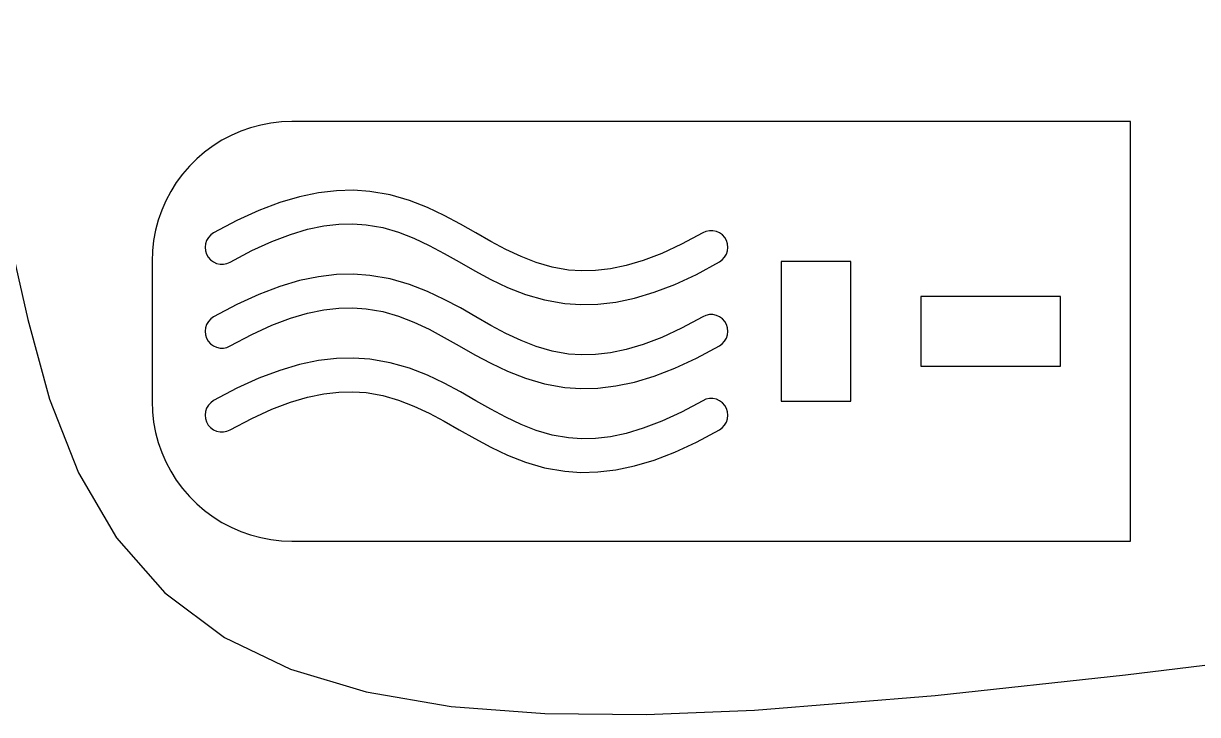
# Model space of a CAD drawing. Header units: millimetres. Extents: x -3928 to -434, y -548 to 1409.
# Drawn here: x -1440.3 to -1356.3, y 894.2 to 943.6 of the extents above; entities that cross this region are included whole.
import ezdxf

# ---------------------------------------------------------------- set-up
doc = ezdxf.new("R2010")
doc.units = ezdxf.units.MM
doc.header["$MEASUREMENT"] = 0
doc.layers.add('layer 1', color=7, linetype='Continuous')

msp = doc.modelspace()

# ---------------------------------------------------------------- linework, layer by layer
at = {"layer": 'layer 1', "color": 1, "lineweight": 25}
for points, knots in [([(-1451.4706, 943.5706), (-1451.4706, 943.5706), (-1449.4238, 943.3156), (-1449.4238, 943.3156), (-1449.4238, 943.3156), (-1449.4238, 943.3156), (-1447.7284, 942.5984), (-1447.7284, 942.5984), (-1447.7284, 942.5984), (-1447.7284, 942.5984), (-1446.329, 941.4861), (-1446.329, 941.4861), (-1446.329, 941.4861), (-1446.329, 941.4861), (-1444.6752, 939.2121), (-1444.6752, 939.2121), (-1444.6752, 939.2121), (-1444.6752, 939.2121), (-1443.4197, 936.3765), (-1443.4197, 936.3765), (-1443.4197, 936.3765), (-1443.4197, 936.3765), (-1442.1366, 932.0038), (-1442.1366, 932.0038), (-1442.1366, 932.0038), (-1442.1366, 932.0038), (-1441.0571, 927.254), (-1441.0571, 927.254), (-1441.0571, 927.254), (-1441.0571, 927.254), (-1439.9645, 922.3948), (-1439.9645, 922.3948), (-1439.9645, 922.3948), (-1439.9645, 922.3948), (-1438.3947, 916.7144), (-1438.3947, 916.7144), (-1438.3947, 916.7144), (-1438.3947, 916.7144), (-1436.3323, 911.4523), (-1436.3323, 911.4523), (-1436.3323, 911.4523), (-1436.3323, 911.4523), (-1433.6205, 906.7946), (-1433.6205, 906.7946), (-1433.6205, 906.7946), (-1433.6205, 906.7946), (-1430.158, 902.8523), (-1430.158, 902.8523), (-1430.158, 902.8523), (-1430.158, 902.8523), (-1425.8922, 899.677), (-1425.8922, 899.677), (-1425.8922, 899.677), (-1425.8922, 899.677), (-1421.1724, 897.4069), (-1421.1724, 897.4069), (-1421.1724, 897.4069), (-1421.1724, 897.4069), (-1415.7538, 895.7774), (-1415.7538, 895.7774), (-1415.7538, 895.7774), (-1415.7538, 895.7774), (-1409.6694, 894.7388), (-1409.6694, 894.7388), (-1409.6694, 894.7388), (-1409.6694, 894.7388), (-1402.9684, 894.2248), (-1402.9684, 894.2248), (-1402.9684, 894.2248), (-1402.9684, 894.2248), (-1395.7121, 894.1609), (-1395.7121, 894.1609), (-1395.7121, 894.1609), (-1395.7121, 894.1609), (-1387.9732, 894.4679), (-1387.9732, 894.4679), (-1387.9732, 894.4679), (-1387.9732, 894.4679), (-1375.0287, 895.51), (-1375.0287, 895.51), (-1375.0287, 895.51), (-1375.0287, 895.51), (-1361.4256, 896.993), (-1361.4256, 896.993), (-1361.4256, 896.993), (-1361.4256, 896.993), (-1347.5195, 898.6906), (-1347.5195, 898.6906), (-1347.5195, 898.6906), (-1347.5195, 898.6906), (-1336.9238, 900.034), (-1336.9238, 900.034), (-1336.9238, 900.034), (-1336.9238, 900.034), (-1326.5281, 901.3774), (-1326.5281, 901.3774), (-1326.5281, 901.3774), (-1326.5281, 901.3774), (-1316.492, 902.7158), (-1316.492, 902.7158), (-1316.492, 902.7158), (-1316.492, 902.7158), (-1306.9691, 904.0722), (-1306.9691, 904.0722), (-1306.9691, 904.0722), (-1306.9691, 904.0722), (-1298.1031, 905.495), (-1298.1031, 905.495), (-1298.1031, 905.495), (-1298.1031, 905.495), (-1290.1592, 907.0236), (-1290.1592, 907.0236), (-1290.1592, 907.0236), (-1290.1592, 907.0236), (-1283.0779, 908.7592), (-1283.0779, 908.7592), (-1283.0779, 908.7592), (-1283.0779, 908.7592), (-1276.9385, 910.7835), (-1276.9385, 910.7835), (-1276.9385, 910.7835), (-1276.9385, 910.7835), (-1271.7887, 913.1721), (-1271.7887, 913.1721), (-1271.7887, 913.1721), (-1271.7887, 913.1721), (-1267.9723, 915.71), (-1267.9723, 915.71), (-1267.9723, 915.71), (-1267.9723, 915.71), (-1264.949, 918.6226), (-1264.949, 918.6226), (-1264.949, 918.6226), (-1264.949, 918.6226), (-1262.644, 921.9034), (-1262.644, 921.9034), (-1262.644, 921.9034), (-1262.644, 921.9034), (-1260.9305, 925.5081), (-1260.9305, 925.5081), (-1260.9305, 925.5081), (-1260.9305, 925.5081), (-1259.62, 929.3421), (-1259.62, 929.3421), (-1259.62, 929.3421), (-1259.62, 929.3421), (-1258.6474, 932.6014), (-1258.6474, 932.6014), (-1258.6474, 932.6014), (-1258.6474, 932.6014), (-1257.5742, 935.7827), (-1257.5742, 935.7827), (-1257.5742, 935.7827), (-1257.5742, 935.7827), (-1256.1539, 938.7154), (-1256.1539, 938.7154), (-1256.1539, 938.7154), (-1256.1539, 938.7154), (-1254.6811, 940.6228), (-1254.6811, 940.6228), (-1254.6811, 940.6228), (-1254.6811, 940.6228), (-1252.6946, 942.1574), (-1252.6946, 942.1574), (-1252.6946, 942.1574), (-1252.6946, 942.1574), (-1251.0012, 942.9102), (-1251.0012, 942.9102), (-1251.0012, 942.9102), (-1251.0012, 942.9102), (-1248.947, 943.3971), (-1248.947, 943.3971), (-1248.947, 943.3971), (-1248.947, 943.3971), (-1246.4709, 943.5706), (-1246.4709, 943.5706)], [0, 0, 0, 0, 0.0222222, 0.0222222, 0.0222222, 0.0222222, 0.0444444, 0.0444444, 0.0444444, 0.0444444, 0.0666667, 0.0666667, 0.0666667, 0.0666667, 0.0888889, 0.0888889, 0.0888889, 0.0888889, 0.1111111, 0.1111111, 0.1111111, 0.1111111, 0.1333333, 0.1333333, 0.1333333, 0.1333333, 0.1555556, 0.1555556, 0.1555556, 0.1555556, 0.1777778, 0.1777778, 0.1777778, 0.1777778, 0.2, 0.2, 0.2, 0.2, 0.2222222, 0.2222222, 0.2222222, 0.2222222, 0.2444444, 0.2444444, 0.2444444, 0.2444444, 0.2666667, 0.2666667, 0.2666667, 0.2666667, 0.2888889, 0.2888889, 0.2888889, 0.2888889, 0.3111111, 0.3111111, 0.3111111, 0.3111111, 0.3333333, 0.3333333, 0.3333333, 0.3333333, 0.3555556, 0.3555556, 0.3555556, 0.3555556, 0.3777778, 0.3777778, 0.3777778, 0.3777778, 0.4, 0.4, 0.4, 0.4, 0.4222222, 0.4222222, 0.4222222, 0.4222222, 0.4444444, 0.4444444, 0.4444444, 0.4444444, 0.4666667, 0.4666667, 0.4666667, 0.4666667, 0.4888889, 0.4888889, 0.4888889, 0.4888889, 0.5111111, 0.5111111, 0.5111111, 0.5111111, 0.5333333, 0.5333333, 0.5333333, 0.5333333, 0.5555556, 0.5555556, 0.5555556, 0.5555556, 0.5777778, 0.5777778, 0.5777778, 0.5777778, 0.6, 0.6, 0.6, 0.6, 0.6222222, 0.6222222, 0.6222222, 0.6222222, 0.6444444, 0.6444444, 0.6444444, 0.6444444, 0.6666667, 0.6666667, 0.6666667, 0.6666667, 0.6888889, 0.6888889, 0.6888889, 0.6888889, 0.7111111, 0.7111111, 0.7111111, 0.7111111, 0.7333333, 0.7333333, 0.7333333, 0.7333333, 0.7555556, 0.7555556, 0.7555556, 0.7555556, 0.7777778, 0.7777778, 0.7777778, 0.7777778, 0.8, 0.8, 0.8, 0.8, 0.8222222, 0.8222222, 0.8222222, 0.8222222, 0.8444444, 0.8444444, 0.8444444, 0.8444444, 0.8666667, 0.8666667, 0.8666667, 0.8666667, 0.8888889, 0.8888889, 0.8888889, 0.8888889, 0.9111111, 0.9111111, 0.9111111, 0.9111111, 0.9333333, 0.9333333, 0.9333333, 0.9333333, 0.9555556, 0.9555556, 0.9555556, 0.9555556, 1, 1, 1, 1]), ([(-1421.069, 936.5586), (-1421.069, 936.5586), (-1421.8162, 936.5307), (-1421.8162, 936.5307), (-1421.8162, 936.5307), (-1421.8162, 936.5307), (-1422.5592, 936.4468), (-1422.5592, 936.4468), (-1422.5592, 936.4468), (-1422.5592, 936.4468), (-1423.294, 936.3078), (-1423.294, 936.3078), (-1423.294, 936.3078), (-1423.294, 936.3078), (-1424.0165, 936.1144), (-1424.0165, 936.1144), (-1424.0165, 936.1144), (-1424.0165, 936.1144), (-1424.7224, 935.8671), (-1424.7224, 935.8671), (-1424.7224, 935.8671), (-1424.7224, 935.8671), (-1425.4078, 935.5683), (-1425.4078, 935.5683), (-1425.4078, 935.5683), (-1425.4078, 935.5683), (-1426.0689, 935.2187), (-1426.0689, 935.2187), (-1426.0689, 935.2187), (-1426.0689, 935.2187), (-1426.7022, 934.8208), (-1426.7022, 934.8208), (-1426.7022, 934.8208), (-1426.7022, 934.8208), (-1427.3037, 934.377), (-1427.3037, 934.377), (-1427.3037, 934.377), (-1427.3037, 934.377), (-1427.8706, 933.8891), (-1427.8706, 933.8891), (-1427.8706, 933.8891), (-1427.8706, 933.8891), (-1428.3994, 933.3603), (-1428.3994, 933.3603), (-1428.3994, 933.3603), (-1428.3994, 933.3603), (-1428.8873, 932.7934), (-1428.8873, 932.7934), (-1428.8873, 932.7934), (-1428.8873, 932.7934), (-1429.3314, 932.1919), (-1429.3314, 932.1919), (-1429.3314, 932.1919), (-1429.3314, 932.1919), (-1429.729, 931.5587), (-1429.729, 931.5587), (-1429.729, 931.5587), (-1429.729, 931.5587), (-1430.0786, 930.8976), (-1430.0786, 930.8976), (-1430.0786, 930.8976), (-1430.0786, 930.8976), (-1430.3778, 930.2121), (-1430.3778, 930.2121), (-1430.3778, 930.2121), (-1430.3778, 930.2121), (-1430.6247, 929.5062), (-1430.6247, 929.5062), (-1430.6247, 929.5062), (-1430.6247, 929.5062), (-1430.818, 928.7837), (-1430.818, 928.7837), (-1430.818, 928.7837), (-1430.818, 928.7837), (-1430.957, 928.0489), (-1430.957, 928.0489), (-1430.957, 928.0489), (-1430.957, 928.0489), (-1431.041, 927.3059), (-1431.041, 927.3059), (-1431.041, 927.3059), (-1431.041, 927.3059), (-1431.0689, 926.5584), (-1431.0689, 926.5584)], [0, 0, 0, 0, 0.0454545, 0.0454545, 0.0454545, 0.0454545, 0.0909091, 0.0909091, 0.0909091, 0.0909091, 0.1363636, 0.1363636, 0.1363636, 0.1363636, 0.1818182, 0.1818182, 0.1818182, 0.1818182, 0.2272727, 0.2272727, 0.2272727, 0.2272727, 0.2727273, 0.2727273, 0.2727273, 0.2727273, 0.3181818, 0.3181818, 0.3181818, 0.3181818, 0.3636364, 0.3636364, 0.3636364, 0.3636364, 0.4090909, 0.4090909, 0.4090909, 0.4090909, 0.4545455, 0.4545455, 0.4545455, 0.4545455, 0.5, 0.5, 0.5, 0.5, 0.5454545, 0.5454545, 0.5454545, 0.5454545, 0.5909091, 0.5909091, 0.5909091, 0.5909091, 0.6363636, 0.6363636, 0.6363636, 0.6363636, 0.6818182, 0.6818182, 0.6818182, 0.6818182, 0.7272727, 0.7272727, 0.7272727, 0.7272727, 0.7727273, 0.7727273, 0.7727273, 0.7727273, 0.8181818, 0.8181818, 0.8181818, 0.8181818, 0.8636364, 0.8636364, 0.8636364, 0.8636364, 0.9090909, 0.9090909, 0.9090909, 0.9090909, 1, 1, 1, 1]), ([(-1391.6668, 928.5989), (-1391.6668, 928.5989), (-1393.1876, 927.7801), (-1393.1876, 927.7801), (-1393.1876, 927.7801), (-1393.1876, 927.7801), (-1394.6033, 927.126), (-1394.6033, 927.126), (-1394.6033, 927.126), (-1394.6033, 927.126), (-1395.9191, 926.624), (-1395.9191, 926.624), (-1395.9191, 926.624), (-1395.9191, 926.624), (-1397.1419, 926.261), (-1397.1419, 926.261), (-1397.1419, 926.261), (-1397.1419, 926.261), (-1398.2785, 926.0239), (-1398.2785, 926.0239), (-1398.2785, 926.0239), (-1398.2785, 926.0239), (-1399.3386, 925.8991), (-1399.3386, 925.8991), (-1399.3386, 925.8991), (-1399.3386, 925.8991), (-1400.3313, 925.8744), (-1400.3313, 925.8744), (-1400.3313, 925.8744), (-1400.3313, 925.8744), (-1401.2683, 925.9382), (-1401.2683, 925.9382), (-1401.2683, 925.9382), (-1401.2683, 925.9382), (-1402.4501, 926.1446), (-1402.4501, 926.1446), (-1402.4501, 926.1446), (-1402.4501, 926.1446), (-1403.5772, 926.4709), (-1403.5772, 926.4709), (-1403.5772, 926.4709), (-1403.5772, 926.4709), (-1404.6698, 926.8999), (-1404.6698, 926.8999), (-1404.6698, 926.8999), (-1404.6698, 926.8999), (-1405.7451, 927.4125), (-1405.7451, 927.4125), (-1405.7451, 927.4125), (-1405.7451, 927.4125), (-1406.8175, 927.9871), (-1406.8175, 927.9871), (-1406.8175, 927.9871), (-1406.8175, 927.9871), (-1407.9012, 928.6006), (-1407.9012, 928.6006), (-1407.9012, 928.6006), (-1407.9012, 928.6006), (-1409.0107, 929.2289), (-1409.0107, 929.2289), (-1409.0107, 929.2289), (-1409.0107, 929.2289), (-1410.1622, 929.8438), (-1410.1622, 929.8438), (-1410.1622, 929.8438), (-1410.1622, 929.8438), (-1411.3712, 930.4164), (-1411.3712, 930.4164), (-1411.3712, 930.4164), (-1411.3712, 930.4164), (-1412.6535, 930.9163), (-1412.6535, 930.9163), (-1412.6535, 930.9163), (-1412.6535, 930.9163), (-1414.0226, 931.31), (-1414.0226, 931.31), (-1414.0226, 931.31), (-1414.0226, 931.31), (-1415.4884, 931.5633), (-1415.4884, 931.5633), (-1415.4884, 931.5633), (-1415.4884, 931.5633), (-1416.6547, 931.6419), (-1416.6547, 931.6419), (-1416.6547, 931.6419), (-1416.6547, 931.6419), (-1417.8803, 931.6119), (-1417.8803, 931.6119), (-1417.8803, 931.6119), (-1417.8803, 931.6119), (-1419.1668, 931.4624), (-1419.1668, 931.4624), (-1419.1668, 931.4624), (-1419.1668, 931.4624), (-1420.518, 931.1837), (-1420.518, 931.1837), (-1420.518, 931.1837), (-1420.518, 931.1837), (-1421.9369, 930.767), (-1421.9369, 930.767), (-1421.9369, 930.767), (-1421.9369, 930.767), (-1423.4295, 930.204), (-1423.4295, 930.204), (-1423.4295, 930.204), (-1423.4295, 930.204), (-1425.0021, 929.4854), (-1425.0021, 929.4854), (-1425.0021, 929.4854), (-1425.0021, 929.4854), (-1426.6616, 928.602), (-1426.6616, 928.602)], [0, 0, 0, 0, 0.0344828, 0.0344828, 0.0344828, 0.0344828, 0.0689655, 0.0689655, 0.0689655, 0.0689655, 0.1034483, 0.1034483, 0.1034483, 0.1034483, 0.137931, 0.137931, 0.137931, 0.137931, 0.1724138, 0.1724138, 0.1724138, 0.1724138, 0.2068966, 0.2068966, 0.2068966, 0.2068966, 0.2413793, 0.2413793, 0.2413793, 0.2413793, 0.2758621, 0.2758621, 0.2758621, 0.2758621, 0.3103448, 0.3103448, 0.3103448, 0.3103448, 0.3448276, 0.3448276, 0.3448276, 0.3448276, 0.3793103, 0.3793103, 0.3793103, 0.3793103, 0.4137931, 0.4137931, 0.4137931, 0.4137931, 0.4482759, 0.4482759, 0.4482759, 0.4482759, 0.4827586, 0.4827586, 0.4827586, 0.4827586, 0.5172414, 0.5172414, 0.5172414, 0.5172414, 0.5517241, 0.5517241, 0.5517241, 0.5517241, 0.5862069, 0.5862069, 0.5862069, 0.5862069, 0.6206897, 0.6206897, 0.6206897, 0.6206897, 0.6551724, 0.6551724, 0.6551724, 0.6551724, 0.6896552, 0.6896552, 0.6896552, 0.6896552, 0.7241379, 0.7241379, 0.7241379, 0.7241379, 0.7586207, 0.7586207, 0.7586207, 0.7586207, 0.7931034, 0.7931034, 0.7931034, 0.7931034, 0.8275862, 0.8275862, 0.8275862, 0.8275862, 0.862069, 0.862069, 0.862069, 0.862069, 0.8965517, 0.8965517, 0.8965517, 0.8965517, 0.9310345, 0.9310345, 0.9310345, 0.9310345, 1, 1, 1, 1]), ([(-1425.4759, 926.5154), (-1425.4759, 926.5154), (-1423.9371, 927.3345), (-1423.9371, 927.3345), (-1423.9371, 927.3345), (-1423.9371, 927.3345), (-1422.5048, 927.9893), (-1422.5048, 927.9893), (-1422.5048, 927.9893), (-1422.5048, 927.9893), (-1421.1731, 928.492), (-1421.1731, 928.492), (-1421.1731, 928.492), (-1421.1731, 928.492), (-1419.9356, 928.8553), (-1419.9356, 928.8553), (-1419.9356, 928.8553), (-1419.9356, 928.8553), (-1418.7848, 929.0931), (-1418.7848, 929.0931), (-1418.7848, 929.0931), (-1418.7848, 929.0931), (-1417.712, 929.218), (-1417.712, 929.218), (-1417.712, 929.218), (-1417.712, 929.218), (-1416.7073, 929.2427), (-1416.7073, 929.2427), (-1416.7073, 929.2427), (-1416.7073, 929.2427), (-1415.7597, 929.1788), (-1415.7597, 929.1788), (-1415.7597, 929.1788), (-1415.7597, 929.1788), (-1414.5659, 928.9721), (-1414.5659, 928.9721), (-1414.5659, 928.9721), (-1414.5659, 928.9721), (-1413.4296, 928.6454), (-1413.4296, 928.6454), (-1413.4296, 928.6454), (-1413.4296, 928.6454), (-1412.33, 928.2165), (-1412.33, 928.2165), (-1412.33, 928.2165), (-1412.33, 928.2165), (-1411.2505, 927.7039), (-1411.2505, 927.7039), (-1411.2505, 927.7039), (-1411.2505, 927.7039), (-1410.176, 927.1295), (-1410.176, 927.1295), (-1410.176, 927.1295), (-1410.176, 927.1295), (-1409.0919, 926.5168), (-1409.0919, 926.5168), (-1409.0919, 926.5168), (-1409.0919, 926.5168), (-1407.9841, 925.8888), (-1407.9841, 925.8888), (-1407.9841, 925.8888), (-1407.9841, 925.8888), (-1406.8366, 925.2739), (-1406.8366, 925.2739), (-1406.8366, 925.2739), (-1406.8366, 925.2739), (-1405.6329, 924.7017), (-1405.6329, 924.7017), (-1405.6329, 924.7017), (-1405.6329, 924.7017), (-1404.3579, 924.2015), (-1404.3579, 924.2015), (-1404.3579, 924.2015), (-1404.3579, 924.2015), (-1402.9976, 923.8078), (-1402.9976, 923.8078), (-1402.9976, 923.8078), (-1402.9976, 923.8078), (-1401.5421, 923.5538), (-1401.5421, 923.5538), (-1401.5421, 923.5538), (-1401.5421, 923.5538), (-1400.3846, 923.4751), (-1400.3846, 923.4751), (-1400.3846, 923.4751), (-1400.3846, 923.4751), (-1399.1686, 923.5051), (-1399.1686, 923.5051), (-1399.1686, 923.5051), (-1399.1686, 923.5051), (-1397.8926, 923.655), (-1397.8926, 923.655), (-1397.8926, 923.655), (-1397.8926, 923.655), (-1396.5538, 923.9341), (-1396.5538, 923.9341), (-1396.5538, 923.9341), (-1396.5538, 923.9341), (-1395.148, 924.3514), (-1395.148, 924.3514), (-1395.148, 924.3514), (-1395.148, 924.3514), (-1393.6702, 924.9148), (-1393.6702, 924.9148), (-1393.6702, 924.9148), (-1393.6702, 924.9148), (-1392.1134, 925.6341), (-1392.1134, 925.6341), (-1392.1134, 925.6341), (-1392.1134, 925.6341), (-1390.4708, 926.5182), (-1390.4708, 926.5182)], [0, 0, 0, 0, 0.0344828, 0.0344828, 0.0344828, 0.0344828, 0.0689655, 0.0689655, 0.0689655, 0.0689655, 0.1034483, 0.1034483, 0.1034483, 0.1034483, 0.137931, 0.137931, 0.137931, 0.137931, 0.1724138, 0.1724138, 0.1724138, 0.1724138, 0.2068966, 0.2068966, 0.2068966, 0.2068966, 0.2413793, 0.2413793, 0.2413793, 0.2413793, 0.2758621, 0.2758621, 0.2758621, 0.2758621, 0.3103448, 0.3103448, 0.3103448, 0.3103448, 0.3448276, 0.3448276, 0.3448276, 0.3448276, 0.3793103, 0.3793103, 0.3793103, 0.3793103, 0.4137931, 0.4137931, 0.4137931, 0.4137931, 0.4482759, 0.4482759, 0.4482759, 0.4482759, 0.4827586, 0.4827586, 0.4827586, 0.4827586, 0.5172414, 0.5172414, 0.5172414, 0.5172414, 0.5517241, 0.5517241, 0.5517241, 0.5517241, 0.5862069, 0.5862069, 0.5862069, 0.5862069, 0.6206897, 0.6206897, 0.6206897, 0.6206897, 0.6551724, 0.6551724, 0.6551724, 0.6551724, 0.6896552, 0.6896552, 0.6896552, 0.6896552, 0.7241379, 0.7241379, 0.7241379, 0.7241379, 0.7586207, 0.7586207, 0.7586207, 0.7586207, 0.7931034, 0.7931034, 0.7931034, 0.7931034, 0.8275862, 0.8275862, 0.8275862, 0.8275862, 0.862069, 0.862069, 0.862069, 0.862069, 0.8965517, 0.8965517, 0.8965517, 0.8965517, 0.9310345, 0.9310345, 0.9310345, 0.9310345, 1, 1, 1, 1]), ([(-1426.6616, 928.602), (-1426.6616, 928.602), (-1426.8659, 928.4556), (-1426.8659, 928.4556), (-1426.8659, 928.4556), (-1426.8659, 928.4556), (-1427.0349, 928.2704), (-1427.0349, 928.2704), (-1427.0349, 928.2704), (-1427.0349, 928.2704), (-1427.1619, 928.0542), (-1427.1619, 928.0542), (-1427.1619, 928.0542), (-1427.1619, 928.0542), (-1427.2409, 927.8161), (-1427.2409, 927.8161), (-1427.2409, 927.8161), (-1427.2409, 927.8161), (-1427.2687, 927.5666), (-1427.2687, 927.5666), (-1427.2687, 927.5666), (-1427.2687, 927.5666), (-1427.2444, 927.3172), (-1427.2444, 927.3172), (-1427.2444, 927.3172), (-1427.2444, 927.3172), (-1427.1686, 927.078), (-1427.1686, 927.078), (-1427.1686, 927.078), (-1427.1686, 927.078), (-1427.0444, 926.86), (-1427.0444, 926.86), (-1427.0444, 926.86), (-1427.0444, 926.86), (-1426.8779, 926.6723), (-1426.8779, 926.6723), (-1426.8779, 926.6723), (-1426.8779, 926.6723), (-1426.6761, 926.5235), (-1426.6761, 926.5235), (-1426.6761, 926.5235), (-1426.6761, 926.5235), (-1426.4475, 926.4198), (-1426.4475, 926.4198), (-1426.4475, 926.4198), (-1426.4475, 926.4198), (-1426.2023, 926.3661), (-1426.2023, 926.3661), (-1426.2023, 926.3661), (-1426.2023, 926.3661), (-1425.9515, 926.3644), (-1425.9515, 926.3644), (-1425.9515, 926.3644), (-1425.9515, 926.3644), (-1425.7059, 926.4148), (-1425.7059, 926.4148), (-1425.7059, 926.4148), (-1425.7059, 926.4148), (-1425.4759, 926.5154), (-1425.4759, 926.5154)], [0, 0, 0, 0, 0.0625, 0.0625, 0.0625, 0.0625, 0.125, 0.125, 0.125, 0.125, 0.1875, 0.1875, 0.1875, 0.1875, 0.25, 0.25, 0.25, 0.25, 0.3125, 0.3125, 0.3125, 0.3125, 0.375, 0.375, 0.375, 0.375, 0.4375, 0.4375, 0.4375, 0.4375, 0.5, 0.5, 0.5, 0.5, 0.5625, 0.5625, 0.5625, 0.5625, 0.625, 0.625, 0.625, 0.625, 0.6875, 0.6875, 0.6875, 0.6875, 0.75, 0.75, 0.75, 0.75, 0.8125, 0.8125, 0.8125, 0.8125, 0.875, 0.875, 0.875, 0.875, 1, 1, 1, 1]), ([(-1390.4708, 926.5182), (-1390.4708, 926.5182), (-1390.2676, 926.6653), (-1390.2676, 926.6653), (-1390.2676, 926.6653), (-1390.2676, 926.6653), (-1390.0994, 926.8512), (-1390.0994, 926.8512), (-1390.0994, 926.8512), (-1390.0994, 926.8512), (-1389.9738, 927.0682), (-1389.9738, 927.0682), (-1389.9738, 927.0682), (-1389.9738, 927.0682), (-1389.8955, 927.3066), (-1389.8955, 927.3066), (-1389.8955, 927.3066), (-1389.8955, 927.3066), (-1389.869, 927.5561), (-1389.869, 927.5561), (-1389.869, 927.5561), (-1389.869, 927.5561), (-1389.8944, 927.8055), (-1389.8944, 927.8055), (-1389.8944, 927.8055), (-1389.8944, 927.8055), (-1389.9717, 928.0443), (-1389.9717, 928.0443), (-1389.9717, 928.0443), (-1389.9717, 928.0443), (-1390.0965, 928.262), (-1390.0965, 928.262), (-1390.0965, 928.262), (-1390.0965, 928.262), (-1390.2641, 928.4486), (-1390.2641, 928.4486), (-1390.2641, 928.4486), (-1390.2641, 928.4486), (-1390.4666, 928.5964), (-1390.4666, 928.5964), (-1390.4666, 928.5964), (-1390.4666, 928.5964), (-1390.6956, 928.6991), (-1390.6956, 928.6991), (-1390.6956, 928.6991), (-1390.6956, 928.6991), (-1390.9411, 928.7516), (-1390.9411, 928.7516), (-1390.9411, 928.7516), (-1390.9411, 928.7516), (-1391.1919, 928.7523), (-1391.1919, 928.7523), (-1391.1919, 928.7523), (-1391.1919, 928.7523), (-1391.4375, 928.7005), (-1391.4375, 928.7005), (-1391.4375, 928.7005), (-1391.4375, 928.7005), (-1391.6668, 928.5989), (-1391.6668, 928.5989)], [0, 0, 0, 0, 0.0625, 0.0625, 0.0625, 0.0625, 0.125, 0.125, 0.125, 0.125, 0.1875, 0.1875, 0.1875, 0.1875, 0.25, 0.25, 0.25, 0.25, 0.3125, 0.3125, 0.3125, 0.3125, 0.375, 0.375, 0.375, 0.375, 0.4375, 0.4375, 0.4375, 0.4375, 0.5, 0.5, 0.5, 0.5, 0.5625, 0.5625, 0.5625, 0.5625, 0.625, 0.625, 0.625, 0.625, 0.6875, 0.6875, 0.6875, 0.6875, 0.75, 0.75, 0.75, 0.75, 0.8125, 0.8125, 0.8125, 0.8125, 0.875, 0.875, 0.875, 0.875, 1, 1, 1, 1]), ([(-1391.6668, 922.5992), (-1391.6668, 922.5992), (-1393.1876, 921.7804), (-1393.1876, 921.7804), (-1393.1876, 921.7804), (-1393.1876, 921.7804), (-1394.6033, 921.126), (-1394.6033, 921.126), (-1394.6033, 921.126), (-1394.6033, 921.126), (-1395.9191, 920.624), (-1395.9191, 920.624), (-1395.9191, 920.624), (-1395.9191, 920.624), (-1397.1419, 920.261), (-1397.1419, 920.261), (-1397.1419, 920.261), (-1397.1419, 920.261), (-1398.2785, 920.0239), (-1398.2785, 920.0239), (-1398.2785, 920.0239), (-1398.2785, 920.0239), (-1399.3386, 919.899), (-1399.3386, 919.899), (-1399.3386, 919.899), (-1399.3386, 919.899), (-1400.3313, 919.8743), (-1400.3313, 919.8743), (-1400.3313, 919.8743), (-1400.3313, 919.8743), (-1401.2683, 919.9382), (-1401.2683, 919.9382), (-1401.2683, 919.9382), (-1401.2683, 919.9382), (-1402.4501, 920.1445), (-1402.4501, 920.1445), (-1402.4501, 920.1445), (-1402.4501, 920.1445), (-1403.5772, 920.4709), (-1403.5772, 920.4709), (-1403.5772, 920.4709), (-1403.5772, 920.4709), (-1404.6698, 920.8998), (-1404.6698, 920.8998), (-1404.6698, 920.8998), (-1404.6698, 920.8998), (-1405.7451, 921.4124), (-1405.7451, 921.4124), (-1405.7451, 921.4124), (-1405.7451, 921.4124), (-1406.8175, 921.9871), (-1406.8175, 921.9871), (-1406.8175, 921.9871), (-1406.8175, 921.9871), (-1407.9012, 922.6006), (-1407.9012, 922.6006), (-1407.9012, 922.6006), (-1407.9012, 922.6006), (-1409.0107, 923.2289), (-1409.0107, 923.2289), (-1409.0107, 923.2289), (-1409.0107, 923.2289), (-1410.1622, 923.8438), (-1410.1622, 923.8438), (-1410.1622, 923.8438), (-1410.1622, 923.8438), (-1411.3712, 924.4163), (-1411.3712, 924.4163), (-1411.3712, 924.4163), (-1411.3712, 924.4163), (-1412.6535, 924.9162), (-1412.6535, 924.9162), (-1412.6535, 924.9162), (-1412.6535, 924.9162), (-1414.0226, 925.3099), (-1414.0226, 925.3099), (-1414.0226, 925.3099), (-1414.0226, 925.3099), (-1415.4884, 925.5632), (-1415.4884, 925.5632), (-1415.4884, 925.5632), (-1415.4884, 925.5632), (-1416.6547, 925.6422), (-1416.6547, 925.6422), (-1416.6547, 925.6422), (-1416.6547, 925.6422), (-1417.8803, 925.6119), (-1417.8803, 925.6119), (-1417.8803, 925.6119), (-1417.8803, 925.6119), (-1419.1668, 925.4623), (-1419.1668, 925.4623), (-1419.1668, 925.4623), (-1419.1668, 925.4623), (-1420.518, 925.1836), (-1420.518, 925.1836), (-1420.518, 925.1836), (-1420.518, 925.1836), (-1421.9369, 924.767), (-1421.9369, 924.767), (-1421.9369, 924.767), (-1421.9369, 924.767), (-1423.4295, 924.204), (-1423.4295, 924.204), (-1423.4295, 924.204), (-1423.4295, 924.204), (-1425.0021, 923.4854), (-1425.0021, 923.4854), (-1425.0021, 923.4854), (-1425.0021, 923.4854), (-1426.6616, 922.602), (-1426.6616, 922.602)], [0, 0, 0, 0, 0.0344828, 0.0344828, 0.0344828, 0.0344828, 0.0689655, 0.0689655, 0.0689655, 0.0689655, 0.1034483, 0.1034483, 0.1034483, 0.1034483, 0.137931, 0.137931, 0.137931, 0.137931, 0.1724138, 0.1724138, 0.1724138, 0.1724138, 0.2068966, 0.2068966, 0.2068966, 0.2068966, 0.2413793, 0.2413793, 0.2413793, 0.2413793, 0.2758621, 0.2758621, 0.2758621, 0.2758621, 0.3103448, 0.3103448, 0.3103448, 0.3103448, 0.3448276, 0.3448276, 0.3448276, 0.3448276, 0.3793103, 0.3793103, 0.3793103, 0.3793103, 0.4137931, 0.4137931, 0.4137931, 0.4137931, 0.4482759, 0.4482759, 0.4482759, 0.4482759, 0.4827586, 0.4827586, 0.4827586, 0.4827586, 0.5172414, 0.5172414, 0.5172414, 0.5172414, 0.5517241, 0.5517241, 0.5517241, 0.5517241, 0.5862069, 0.5862069, 0.5862069, 0.5862069, 0.6206897, 0.6206897, 0.6206897, 0.6206897, 0.6551724, 0.6551724, 0.6551724, 0.6551724, 0.6896552, 0.6896552, 0.6896552, 0.6896552, 0.7241379, 0.7241379, 0.7241379, 0.7241379, 0.7586207, 0.7586207, 0.7586207, 0.7586207, 0.7931034, 0.7931034, 0.7931034, 0.7931034, 0.8275862, 0.8275862, 0.8275862, 0.8275862, 0.862069, 0.862069, 0.862069, 0.862069, 0.8965517, 0.8965517, 0.8965517, 0.8965517, 0.9310345, 0.9310345, 0.9310345, 0.9310345, 1, 1, 1, 1]), ([(-1425.4759, 920.5153), (-1425.4759, 920.5153), (-1423.9371, 921.3345), (-1423.9371, 921.3345), (-1423.9371, 921.3345), (-1423.9371, 921.3345), (-1422.5048, 921.9892), (-1422.5048, 921.9892), (-1422.5048, 921.9892), (-1422.5048, 921.9892), (-1421.1731, 922.4919), (-1421.1731, 922.4919), (-1421.1731, 922.4919), (-1421.1731, 922.4919), (-1419.9356, 922.8553), (-1419.9356, 922.8553), (-1419.9356, 922.8553), (-1419.9356, 922.8553), (-1418.7848, 923.0931), (-1418.7848, 923.0931), (-1418.7848, 923.0931), (-1418.7848, 923.0931), (-1417.712, 923.2179), (-1417.712, 923.2179), (-1417.712, 923.2179), (-1417.712, 923.2179), (-1416.7073, 923.243), (-1416.7073, 923.243), (-1416.7073, 923.243), (-1416.7073, 923.243), (-1415.7597, 923.1788), (-1415.7597, 923.1788), (-1415.7597, 923.1788), (-1415.7597, 923.1788), (-1414.5659, 922.9721), (-1414.5659, 922.9721), (-1414.5659, 922.9721), (-1414.5659, 922.9721), (-1413.4296, 922.6454), (-1413.4296, 922.6454), (-1413.4296, 922.6454), (-1413.4296, 922.6454), (-1412.33, 922.2164), (-1412.33, 922.2164), (-1412.33, 922.2164), (-1412.33, 922.2164), (-1411.2505, 921.7038), (-1411.2505, 921.7038), (-1411.2505, 921.7038), (-1411.2505, 921.7038), (-1410.176, 921.1295), (-1410.176, 921.1295), (-1410.176, 921.1295), (-1410.176, 921.1295), (-1409.0919, 920.5167), (-1409.0919, 920.5167), (-1409.0919, 920.5167), (-1409.0919, 920.5167), (-1407.9841, 919.8888), (-1407.9841, 919.8888), (-1407.9841, 919.8888), (-1407.9841, 919.8888), (-1406.8366, 919.2739), (-1406.8366, 919.2739), (-1406.8366, 919.2739), (-1406.8366, 919.2739), (-1405.6329, 918.7017), (-1405.6329, 918.7017), (-1405.6329, 918.7017), (-1405.6329, 918.7017), (-1404.3579, 918.2014), (-1404.3579, 918.2014), (-1404.3579, 918.2014), (-1404.3579, 918.2014), (-1402.9976, 917.8077), (-1402.9976, 917.8077), (-1402.9976, 917.8077), (-1402.9976, 917.8077), (-1401.5421, 917.5537), (-1401.5421, 917.5537), (-1401.5421, 917.5537), (-1401.5421, 917.5537), (-1400.3846, 917.4751), (-1400.3846, 917.4751), (-1400.3846, 917.4751), (-1400.3846, 917.4751), (-1399.1686, 917.5051), (-1399.1686, 917.5051), (-1399.1686, 917.5051), (-1399.1686, 917.5051), (-1397.8926, 917.655), (-1397.8926, 917.655), (-1397.8926, 917.655), (-1397.8926, 917.655), (-1396.5538, 917.9344), (-1396.5538, 917.9344), (-1396.5538, 917.9344), (-1396.5538, 917.9344), (-1395.148, 918.3514), (-1395.148, 918.3514), (-1395.148, 918.3514), (-1395.148, 918.3514), (-1393.6702, 918.9148), (-1393.6702, 918.9148), (-1393.6702, 918.9148), (-1393.6702, 918.9148), (-1392.1134, 919.6341), (-1392.1134, 919.6341), (-1392.1134, 919.6341), (-1392.1134, 919.6341), (-1390.4708, 920.5181), (-1390.4708, 920.5181)], [0, 0, 0, 0, 0.0344828, 0.0344828, 0.0344828, 0.0344828, 0.0689655, 0.0689655, 0.0689655, 0.0689655, 0.1034483, 0.1034483, 0.1034483, 0.1034483, 0.137931, 0.137931, 0.137931, 0.137931, 0.1724138, 0.1724138, 0.1724138, 0.1724138, 0.2068966, 0.2068966, 0.2068966, 0.2068966, 0.2413793, 0.2413793, 0.2413793, 0.2413793, 0.2758621, 0.2758621, 0.2758621, 0.2758621, 0.3103448, 0.3103448, 0.3103448, 0.3103448, 0.3448276, 0.3448276, 0.3448276, 0.3448276, 0.3793103, 0.3793103, 0.3793103, 0.3793103, 0.4137931, 0.4137931, 0.4137931, 0.4137931, 0.4482759, 0.4482759, 0.4482759, 0.4482759, 0.4827586, 0.4827586, 0.4827586, 0.4827586, 0.5172414, 0.5172414, 0.5172414, 0.5172414, 0.5517241, 0.5517241, 0.5517241, 0.5517241, 0.5862069, 0.5862069, 0.5862069, 0.5862069, 0.6206897, 0.6206897, 0.6206897, 0.6206897, 0.6551724, 0.6551724, 0.6551724, 0.6551724, 0.6896552, 0.6896552, 0.6896552, 0.6896552, 0.7241379, 0.7241379, 0.7241379, 0.7241379, 0.7586207, 0.7586207, 0.7586207, 0.7586207, 0.7931034, 0.7931034, 0.7931034, 0.7931034, 0.8275862, 0.8275862, 0.8275862, 0.8275862, 0.862069, 0.862069, 0.862069, 0.862069, 0.8965517, 0.8965517, 0.8965517, 0.8965517, 0.9310345, 0.9310345, 0.9310345, 0.9310345, 1, 1, 1, 1]), ([(-1426.6616, 922.602), (-1426.6616, 922.602), (-1426.8659, 922.4559), (-1426.8659, 922.4559), (-1426.8659, 922.4559), (-1426.8659, 922.4559), (-1427.0349, 922.2704), (-1427.0349, 922.2704), (-1427.0349, 922.2704), (-1427.0349, 922.2704), (-1427.1619, 922.0541), (-1427.1619, 922.0541), (-1427.1619, 922.0541), (-1427.1619, 922.0541), (-1427.2409, 921.816), (-1427.2409, 921.816), (-1427.2409, 921.816), (-1427.2409, 921.816), (-1427.2687, 921.5666), (-1427.2687, 921.5666), (-1427.2687, 921.5666), (-1427.2687, 921.5666), (-1427.2444, 921.3172), (-1427.2444, 921.3172), (-1427.2444, 921.3172), (-1427.2444, 921.3172), (-1427.1686, 921.078), (-1427.1686, 921.078), (-1427.1686, 921.078), (-1427.1686, 921.078), (-1427.0444, 920.86), (-1427.0444, 920.86), (-1427.0444, 920.86), (-1427.0444, 920.86), (-1426.8779, 920.6723), (-1426.8779, 920.6723), (-1426.8779, 920.6723), (-1426.8779, 920.6723), (-1426.6761, 920.5234), (-1426.6761, 920.5234), (-1426.6761, 920.5234), (-1426.6761, 920.5234), (-1426.4475, 920.4197), (-1426.4475, 920.4197), (-1426.4475, 920.4197), (-1426.4475, 920.4197), (-1426.2023, 920.3661), (-1426.2023, 920.3661), (-1426.2023, 920.3661), (-1426.2023, 920.3661), (-1425.9515, 920.3643), (-1425.9515, 920.3643), (-1425.9515, 920.3643), (-1425.9515, 920.3643), (-1425.7059, 920.4148), (-1425.7059, 920.4148), (-1425.7059, 920.4148), (-1425.7059, 920.4148), (-1425.4759, 920.5153), (-1425.4759, 920.5153)], [0, 0, 0, 0, 0.0625, 0.0625, 0.0625, 0.0625, 0.125, 0.125, 0.125, 0.125, 0.1875, 0.1875, 0.1875, 0.1875, 0.25, 0.25, 0.25, 0.25, 0.3125, 0.3125, 0.3125, 0.3125, 0.375, 0.375, 0.375, 0.375, 0.4375, 0.4375, 0.4375, 0.4375, 0.5, 0.5, 0.5, 0.5, 0.5625, 0.5625, 0.5625, 0.5625, 0.625, 0.625, 0.625, 0.625, 0.6875, 0.6875, 0.6875, 0.6875, 0.75, 0.75, 0.75, 0.75, 0.8125, 0.8125, 0.8125, 0.8125, 0.875, 0.875, 0.875, 0.875, 1, 1, 1, 1]), ([(-1390.4708, 920.5181), (-1390.4708, 920.5181), (-1390.2676, 920.6652), (-1390.2676, 920.6652), (-1390.2676, 920.6652), (-1390.2676, 920.6652), (-1390.0994, 920.8512), (-1390.0994, 920.8512), (-1390.0994, 920.8512), (-1390.0994, 920.8512), (-1389.9738, 921.0681), (-1389.9738, 921.0681), (-1389.9738, 921.0681), (-1389.9738, 921.0681), (-1389.8955, 921.3066), (-1389.8955, 921.3066), (-1389.8955, 921.3066), (-1389.8955, 921.3066), (-1389.869, 921.556), (-1389.869, 921.556), (-1389.869, 921.556), (-1389.869, 921.556), (-1389.8944, 921.8058), (-1389.8944, 921.8058), (-1389.8944, 921.8058), (-1389.8944, 921.8058), (-1389.9717, 922.0443), (-1389.9717, 922.0443), (-1389.9717, 922.0443), (-1389.9717, 922.0443), (-1390.0965, 922.2619), (-1390.0965, 922.2619), (-1390.0965, 922.2619), (-1390.0965, 922.2619), (-1390.2641, 922.4485), (-1390.2641, 922.4485), (-1390.2641, 922.4485), (-1390.2641, 922.4485), (-1390.4666, 922.5967), (-1390.4666, 922.5967), (-1390.4666, 922.5967), (-1390.4666, 922.5967), (-1390.6956, 922.699), (-1390.6956, 922.699), (-1390.6956, 922.699), (-1390.6956, 922.699), (-1390.9411, 922.7516), (-1390.9411, 922.7516), (-1390.9411, 922.7516), (-1390.9411, 922.7516), (-1391.1919, 922.7523), (-1391.1919, 922.7523), (-1391.1919, 922.7523), (-1391.1919, 922.7523), (-1391.4375, 922.7008), (-1391.4375, 922.7008), (-1391.4375, 922.7008), (-1391.4375, 922.7008), (-1391.6668, 922.5992), (-1391.6668, 922.5992)], [0, 0, 0, 0, 0.0625, 0.0625, 0.0625, 0.0625, 0.125, 0.125, 0.125, 0.125, 0.1875, 0.1875, 0.1875, 0.1875, 0.25, 0.25, 0.25, 0.25, 0.3125, 0.3125, 0.3125, 0.3125, 0.375, 0.375, 0.375, 0.375, 0.4375, 0.4375, 0.4375, 0.4375, 0.5, 0.5, 0.5, 0.5, 0.5625, 0.5625, 0.5625, 0.5625, 0.625, 0.625, 0.625, 0.625, 0.6875, 0.6875, 0.6875, 0.6875, 0.75, 0.75, 0.75, 0.75, 0.8125, 0.8125, 0.8125, 0.8125, 0.875, 0.875, 0.875, 0.875, 1, 1, 1, 1]), ([(-1391.6668, 916.5991), (-1391.6668, 916.5991), (-1393.1876, 915.7803), (-1393.1876, 915.7803), (-1393.1876, 915.7803), (-1393.1876, 915.7803), (-1394.6033, 915.1259), (-1394.6033, 915.1259), (-1394.6033, 915.1259), (-1394.6033, 915.1259), (-1395.9191, 914.6239), (-1395.9191, 914.6239), (-1395.9191, 914.6239), (-1395.9191, 914.6239), (-1397.1419, 914.2609), (-1397.1419, 914.2609), (-1397.1419, 914.2609), (-1397.1419, 914.2609), (-1398.2785, 914.0239), (-1398.2785, 914.0239), (-1398.2785, 914.0239), (-1398.2785, 914.0239), (-1399.3386, 913.899), (-1399.3386, 913.899), (-1399.3386, 913.899), (-1399.3386, 913.899), (-1400.3313, 913.8743), (-1400.3313, 913.8743), (-1400.3313, 913.8743), (-1400.3313, 913.8743), (-1401.2683, 913.9381), (-1401.2683, 913.9381), (-1401.2683, 913.9381), (-1401.2683, 913.9381), (-1402.4501, 914.1445), (-1402.4501, 914.1445), (-1402.4501, 914.1445), (-1402.4501, 914.1445), (-1403.5772, 914.4712), (-1403.5772, 914.4712), (-1403.5772, 914.4712), (-1403.5772, 914.4712), (-1404.6698, 914.8998), (-1404.6698, 914.8998), (-1404.6698, 914.8998), (-1404.6698, 914.8998), (-1405.7451, 915.4124), (-1405.7451, 915.4124), (-1405.7451, 915.4124), (-1405.7451, 915.4124), (-1406.8175, 915.9871), (-1406.8175, 915.9871), (-1406.8175, 915.9871), (-1406.8175, 915.9871), (-1407.9012, 916.6005), (-1407.9012, 916.6005), (-1407.9012, 916.6005), (-1407.9012, 916.6005), (-1409.0107, 917.2288), (-1409.0107, 917.2288), (-1409.0107, 917.2288), (-1409.0107, 917.2288), (-1410.1622, 917.8437), (-1410.1622, 917.8437), (-1410.1622, 917.8437), (-1410.1622, 917.8437), (-1411.3712, 918.4163), (-1411.3712, 918.4163), (-1411.3712, 918.4163), (-1411.3712, 918.4163), (-1412.6535, 918.9162), (-1412.6535, 918.9162), (-1412.6535, 918.9162), (-1412.6535, 918.9162), (-1414.0226, 919.3099), (-1414.0226, 919.3099), (-1414.0226, 919.3099), (-1414.0226, 919.3099), (-1415.4884, 919.5635), (-1415.4884, 919.5635), (-1415.4884, 919.5635), (-1415.4884, 919.5635), (-1416.6547, 919.6422), (-1416.6547, 919.6422), (-1416.6547, 919.6422), (-1416.6547, 919.6422), (-1417.8803, 919.6122), (-1417.8803, 919.6122), (-1417.8803, 919.6122), (-1417.8803, 919.6122), (-1419.1668, 919.4623), (-1419.1668, 919.4623), (-1419.1668, 919.4623), (-1419.1668, 919.4623), (-1420.518, 919.1836), (-1420.518, 919.1836), (-1420.518, 919.1836), (-1420.518, 919.1836), (-1421.9369, 918.7669), (-1421.9369, 918.7669), (-1421.9369, 918.7669), (-1421.9369, 918.7669), (-1423.4295, 918.2039), (-1423.4295, 918.2039), (-1423.4295, 918.2039), (-1423.4295, 918.2039), (-1425.0021, 917.4853), (-1425.0021, 917.4853), (-1425.0021, 917.4853), (-1425.0021, 917.4853), (-1426.6616, 916.602), (-1426.6616, 916.602)], [0, 0, 0, 0, 0.0344828, 0.0344828, 0.0344828, 0.0344828, 0.0689655, 0.0689655, 0.0689655, 0.0689655, 0.1034483, 0.1034483, 0.1034483, 0.1034483, 0.137931, 0.137931, 0.137931, 0.137931, 0.1724138, 0.1724138, 0.1724138, 0.1724138, 0.2068966, 0.2068966, 0.2068966, 0.2068966, 0.2413793, 0.2413793, 0.2413793, 0.2413793, 0.2758621, 0.2758621, 0.2758621, 0.2758621, 0.3103448, 0.3103448, 0.3103448, 0.3103448, 0.3448276, 0.3448276, 0.3448276, 0.3448276, 0.3793103, 0.3793103, 0.3793103, 0.3793103, 0.4137931, 0.4137931, 0.4137931, 0.4137931, 0.4482759, 0.4482759, 0.4482759, 0.4482759, 0.4827586, 0.4827586, 0.4827586, 0.4827586, 0.5172414, 0.5172414, 0.5172414, 0.5172414, 0.5517241, 0.5517241, 0.5517241, 0.5517241, 0.5862069, 0.5862069, 0.5862069, 0.5862069, 0.6206897, 0.6206897, 0.6206897, 0.6206897, 0.6551724, 0.6551724, 0.6551724, 0.6551724, 0.6896552, 0.6896552, 0.6896552, 0.6896552, 0.7241379, 0.7241379, 0.7241379, 0.7241379, 0.7586207, 0.7586207, 0.7586207, 0.7586207, 0.7931034, 0.7931034, 0.7931034, 0.7931034, 0.8275862, 0.8275862, 0.8275862, 0.8275862, 0.862069, 0.862069, 0.862069, 0.862069, 0.8965517, 0.8965517, 0.8965517, 0.8965517, 0.9310345, 0.9310345, 0.9310345, 0.9310345, 1, 1, 1, 1]), ([(-1431.0689, 916.5586), (-1431.0689, 916.5586), (-1431.041, 915.8114), (-1431.041, 915.8114), (-1431.041, 915.8114), (-1431.041, 915.8114), (-1430.957, 915.0681), (-1430.957, 915.0681), (-1430.957, 915.0681), (-1430.957, 915.0681), (-1430.818, 914.3332), (-1430.818, 914.3332), (-1430.818, 914.3332), (-1430.818, 914.3332), (-1430.6247, 913.6111), (-1430.6247, 913.6111), (-1430.6247, 913.6111), (-1430.6247, 913.6111), (-1430.3778, 912.9052), (-1430.3778, 912.9052), (-1430.3778, 912.9052), (-1430.3778, 912.9052), (-1430.0786, 912.2197), (-1430.0786, 912.2197), (-1430.0786, 912.2197), (-1430.0786, 912.2197), (-1429.729, 911.5586), (-1429.729, 911.5586), (-1429.729, 911.5586), (-1429.729, 911.5586), (-1429.3314, 910.9254), (-1429.3314, 910.9254), (-1429.3314, 910.9254), (-1429.3314, 910.9254), (-1428.8873, 910.3236), (-1428.8873, 910.3236), (-1428.8873, 910.3236), (-1428.8873, 910.3236), (-1428.3994, 909.7567), (-1428.3994, 909.7567), (-1428.3994, 909.7567), (-1428.3994, 909.7567), (-1427.8706, 909.2282), (-1427.8706, 909.2282), (-1427.8706, 909.2282), (-1427.8706, 909.2282), (-1427.3037, 908.7403), (-1427.3037, 908.7403), (-1427.3037, 908.7403), (-1427.3037, 908.7403), (-1426.7022, 908.2962), (-1426.7022, 908.2962), (-1426.7022, 908.2962), (-1426.7022, 908.2962), (-1426.0689, 907.8982), (-1426.0689, 907.8982), (-1426.0689, 907.8982), (-1426.0689, 907.8982), (-1425.4078, 907.549), (-1425.4078, 907.549), (-1425.4078, 907.549), (-1425.4078, 907.549), (-1424.7224, 907.2498), (-1424.7224, 907.2498), (-1424.7224, 907.2498), (-1424.7224, 907.2498), (-1424.0165, 907.0029), (-1424.0165, 907.0029), (-1424.0165, 907.0029), (-1424.0165, 907.0029), (-1423.294, 906.8092), (-1423.294, 906.8092), (-1423.294, 906.8092), (-1423.294, 906.8092), (-1422.5592, 906.6702), (-1422.5592, 906.6702), (-1422.5592, 906.6702), (-1422.5592, 906.6702), (-1421.8162, 906.5866), (-1421.8162, 906.5866), (-1421.8162, 906.5866), (-1421.8162, 906.5866), (-1421.069, 906.5587), (-1421.069, 906.5587)], [0, 0, 0, 0, 0.0454545, 0.0454545, 0.0454545, 0.0454545, 0.0909091, 0.0909091, 0.0909091, 0.0909091, 0.1363636, 0.1363636, 0.1363636, 0.1363636, 0.1818182, 0.1818182, 0.1818182, 0.1818182, 0.2272727, 0.2272727, 0.2272727, 0.2272727, 0.2727273, 0.2727273, 0.2727273, 0.2727273, 0.3181818, 0.3181818, 0.3181818, 0.3181818, 0.3636364, 0.3636364, 0.3636364, 0.3636364, 0.4090909, 0.4090909, 0.4090909, 0.4090909, 0.4545455, 0.4545455, 0.4545455, 0.4545455, 0.5, 0.5, 0.5, 0.5, 0.5454545, 0.5454545, 0.5454545, 0.5454545, 0.5909091, 0.5909091, 0.5909091, 0.5909091, 0.6363636, 0.6363636, 0.6363636, 0.6363636, 0.6818182, 0.6818182, 0.6818182, 0.6818182, 0.7272727, 0.7272727, 0.7272727, 0.7272727, 0.7727273, 0.7727273, 0.7727273, 0.7727273, 0.8181818, 0.8181818, 0.8181818, 0.8181818, 0.8636364, 0.8636364, 0.8636364, 0.8636364, 0.9090909, 0.9090909, 0.9090909, 0.9090909, 1, 1, 1, 1]), ([(-1426.6616, 916.602), (-1426.6616, 916.602), (-1426.8659, 916.4559), (-1426.8659, 916.4559), (-1426.8659, 916.4559), (-1426.8659, 916.4559), (-1427.0349, 916.2703), (-1427.0349, 916.2703), (-1427.0349, 916.2703), (-1427.0349, 916.2703), (-1427.1619, 916.0541), (-1427.1619, 916.0541), (-1427.1619, 916.0541), (-1427.1619, 916.0541), (-1427.2409, 915.816), (-1427.2409, 915.816), (-1427.2409, 915.816), (-1427.2409, 915.816), (-1427.2687, 915.5669), (-1427.2687, 915.5669), (-1427.2687, 915.5669), (-1427.2687, 915.5669), (-1427.2444, 915.3171), (-1427.2444, 915.3171), (-1427.2444, 915.3171), (-1427.2444, 915.3171), (-1427.1686, 915.078), (-1427.1686, 915.078), (-1427.1686, 915.078), (-1427.1686, 915.078), (-1427.0444, 914.8599), (-1427.0444, 914.8599), (-1427.0444, 914.8599), (-1427.0444, 914.8599), (-1426.8779, 914.6723), (-1426.8779, 914.6723), (-1426.8779, 914.6723), (-1426.8779, 914.6723), (-1426.6761, 914.5234), (-1426.6761, 914.5234), (-1426.6761, 914.5234), (-1426.6761, 914.5234), (-1426.4475, 914.4197), (-1426.4475, 914.4197), (-1426.4475, 914.4197), (-1426.4475, 914.4197), (-1426.2023, 914.366), (-1426.2023, 914.366), (-1426.2023, 914.366), (-1426.2023, 914.366), (-1425.9515, 914.3643), (-1425.9515, 914.3643), (-1425.9515, 914.3643), (-1425.9515, 914.3643), (-1425.7059, 914.4147), (-1425.7059, 914.4147), (-1425.7059, 914.4147), (-1425.7059, 914.4147), (-1425.4759, 914.5153), (-1425.4759, 914.5153)], [0, 0, 0, 0, 0.0625, 0.0625, 0.0625, 0.0625, 0.125, 0.125, 0.125, 0.125, 0.1875, 0.1875, 0.1875, 0.1875, 0.25, 0.25, 0.25, 0.25, 0.3125, 0.3125, 0.3125, 0.3125, 0.375, 0.375, 0.375, 0.375, 0.4375, 0.4375, 0.4375, 0.4375, 0.5, 0.5, 0.5, 0.5, 0.5625, 0.5625, 0.5625, 0.5625, 0.625, 0.625, 0.625, 0.625, 0.6875, 0.6875, 0.6875, 0.6875, 0.75, 0.75, 0.75, 0.75, 0.8125, 0.8125, 0.8125, 0.8125, 0.875, 0.875, 0.875, 0.875, 1, 1, 1, 1]), ([(-1425.4759, 914.5153), (-1425.4759, 914.5153), (-1423.9371, 915.3344), (-1423.9371, 915.3344), (-1423.9371, 915.3344), (-1423.9371, 915.3344), (-1422.5048, 915.9892), (-1422.5048, 915.9892), (-1422.5048, 915.9892), (-1422.5048, 915.9892), (-1421.1731, 916.4919), (-1421.1731, 916.4919), (-1421.1731, 916.4919), (-1421.1731, 916.4919), (-1419.9356, 916.8552), (-1419.9356, 916.8552), (-1419.9356, 916.8552), (-1419.9356, 916.8552), (-1418.7848, 917.093), (-1418.7848, 917.093), (-1418.7848, 917.093), (-1418.7848, 917.093), (-1417.712, 917.2179), (-1417.712, 917.2179), (-1417.712, 917.2179), (-1417.712, 917.2179), (-1416.7073, 917.2429), (-1416.7073, 917.2429), (-1416.7073, 917.2429), (-1416.7073, 917.2429), (-1415.7597, 917.1787), (-1415.7597, 917.1787), (-1415.7597, 917.1787), (-1415.7597, 917.1787), (-1414.5659, 916.972), (-1414.5659, 916.972), (-1414.5659, 916.972), (-1414.5659, 916.972), (-1413.4296, 916.6453), (-1413.4296, 916.6453), (-1413.4296, 916.6453), (-1413.4296, 916.6453), (-1412.33, 916.2164), (-1412.33, 916.2164), (-1412.33, 916.2164), (-1412.33, 916.2164), (-1411.2505, 915.7038), (-1411.2505, 915.7038), (-1411.2505, 915.7038), (-1411.2505, 915.7038), (-1410.176, 915.1295), (-1410.176, 915.1295), (-1410.176, 915.1295), (-1410.176, 915.1295), (-1409.0919, 914.5167), (-1409.0919, 914.5167), (-1409.0919, 914.5167), (-1409.0919, 914.5167), (-1407.9841, 913.8887), (-1407.9841, 913.8887), (-1407.9841, 913.8887), (-1407.9841, 913.8887), (-1406.8366, 913.2738), (-1406.8366, 913.2738), (-1406.8366, 913.2738), (-1406.8366, 913.2738), (-1405.6329, 912.7016), (-1405.6329, 912.7016), (-1405.6329, 912.7016), (-1405.6329, 912.7016), (-1404.3579, 912.2018), (-1404.3579, 912.2018), (-1404.3579, 912.2018), (-1404.3579, 912.2018), (-1402.9976, 911.8077), (-1402.9976, 911.8077), (-1402.9976, 911.8077), (-1402.9976, 911.8077), (-1401.5421, 911.5541), (-1401.5421, 911.5541), (-1401.5421, 911.5541), (-1401.5421, 911.5541), (-1400.3846, 911.475), (-1400.3846, 911.475), (-1400.3846, 911.475), (-1400.3846, 911.475), (-1399.1686, 911.505), (-1399.1686, 911.505), (-1399.1686, 911.505), (-1399.1686, 911.505), (-1397.8926, 911.6549), (-1397.8926, 911.6549), (-1397.8926, 911.6549), (-1397.8926, 911.6549), (-1396.5538, 911.9343), (-1396.5538, 911.9343), (-1396.5538, 911.9343), (-1396.5538, 911.9343), (-1395.148, 912.3513), (-1395.148, 912.3513), (-1395.148, 912.3513), (-1395.148, 912.3513), (-1393.6702, 912.9151), (-1393.6702, 912.9151), (-1393.6702, 912.9151), (-1393.6702, 912.9151), (-1392.1134, 913.634), (-1392.1134, 913.634), (-1392.1134, 913.634), (-1392.1134, 913.634), (-1390.4708, 914.5181), (-1390.4708, 914.5181)], [0, 0, 0, 0, 0.0344828, 0.0344828, 0.0344828, 0.0344828, 0.0689655, 0.0689655, 0.0689655, 0.0689655, 0.1034483, 0.1034483, 0.1034483, 0.1034483, 0.137931, 0.137931, 0.137931, 0.137931, 0.1724138, 0.1724138, 0.1724138, 0.1724138, 0.2068966, 0.2068966, 0.2068966, 0.2068966, 0.2413793, 0.2413793, 0.2413793, 0.2413793, 0.2758621, 0.2758621, 0.2758621, 0.2758621, 0.3103448, 0.3103448, 0.3103448, 0.3103448, 0.3448276, 0.3448276, 0.3448276, 0.3448276, 0.3793103, 0.3793103, 0.3793103, 0.3793103, 0.4137931, 0.4137931, 0.4137931, 0.4137931, 0.4482759, 0.4482759, 0.4482759, 0.4482759, 0.4827586, 0.4827586, 0.4827586, 0.4827586, 0.5172414, 0.5172414, 0.5172414, 0.5172414, 0.5517241, 0.5517241, 0.5517241, 0.5517241, 0.5862069, 0.5862069, 0.5862069, 0.5862069, 0.6206897, 0.6206897, 0.6206897, 0.6206897, 0.6551724, 0.6551724, 0.6551724, 0.6551724, 0.6896552, 0.6896552, 0.6896552, 0.6896552, 0.7241379, 0.7241379, 0.7241379, 0.7241379, 0.7586207, 0.7586207, 0.7586207, 0.7586207, 0.7931034, 0.7931034, 0.7931034, 0.7931034, 0.8275862, 0.8275862, 0.8275862, 0.8275862, 0.862069, 0.862069, 0.862069, 0.862069, 0.8965517, 0.8965517, 0.8965517, 0.8965517, 0.9310345, 0.9310345, 0.9310345, 0.9310345, 1, 1, 1, 1]), ([(-1390.4708, 914.5181), (-1390.4708, 914.5181), (-1390.2676, 914.6652), (-1390.2676, 914.6652), (-1390.2676, 914.6652), (-1390.2676, 914.6652), (-1390.0994, 914.8511), (-1390.0994, 914.8511), (-1390.0994, 914.8511), (-1390.0994, 914.8511), (-1389.9738, 915.0681), (-1389.9738, 915.0681), (-1389.9738, 915.0681), (-1389.9738, 915.0681), (-1389.8955, 915.3066), (-1389.8955, 915.3066), (-1389.8955, 915.3066), (-1389.8955, 915.3066), (-1389.869, 915.556), (-1389.869, 915.556), (-1389.869, 915.556), (-1389.869, 915.556), (-1389.8944, 915.8057), (-1389.8944, 915.8057), (-1389.8944, 915.8057), (-1389.8944, 915.8057), (-1389.9717, 916.0442), (-1389.9717, 916.0442), (-1389.9717, 916.0442), (-1389.9717, 916.0442), (-1390.0965, 916.2619), (-1390.0965, 916.2619), (-1390.0965, 916.2619), (-1390.0965, 916.2619), (-1390.2641, 916.4485), (-1390.2641, 916.4485), (-1390.2641, 916.4485), (-1390.2641, 916.4485), (-1390.4666, 916.5967), (-1390.4666, 916.5967), (-1390.4666, 916.5967), (-1390.4666, 916.5967), (-1390.6956, 916.699), (-1390.6956, 916.699), (-1390.6956, 916.699), (-1390.6956, 916.699), (-1390.9411, 916.7515), (-1390.9411, 916.7515), (-1390.9411, 916.7515), (-1390.9411, 916.7515), (-1391.1919, 916.7522), (-1391.1919, 916.7522), (-1391.1919, 916.7522), (-1391.1919, 916.7522), (-1391.4375, 916.7007), (-1391.4375, 916.7007), (-1391.4375, 916.7007), (-1391.4375, 916.7007), (-1391.6668, 916.5991), (-1391.6668, 916.5991)], [0, 0, 0, 0, 0.0625, 0.0625, 0.0625, 0.0625, 0.125, 0.125, 0.125, 0.125, 0.1875, 0.1875, 0.1875, 0.1875, 0.25, 0.25, 0.25, 0.25, 0.3125, 0.3125, 0.3125, 0.3125, 0.375, 0.375, 0.375, 0.375, 0.4375, 0.4375, 0.4375, 0.4375, 0.5, 0.5, 0.5, 0.5, 0.5625, 0.5625, 0.5625, 0.5625, 0.625, 0.625, 0.625, 0.625, 0.6875, 0.6875, 0.6875, 0.6875, 0.75, 0.75, 0.75, 0.75, 0.8125, 0.8125, 0.8125, 0.8125, 0.875, 0.875, 0.875, 0.875, 1, 1, 1, 1])]:
    msp.add_open_spline(points, degree=3, knots=knots, dxfattribs=at)
for points in [[(-1361.0689, 936.5586), (-1361.0689, 936.5586), (-1421.069, 936.5586), (-1421.069, 936.5586)], [(-1361.0689, 906.5587), (-1361.0689, 906.5587), (-1361.0689, 936.5586), (-1361.0689, 936.5586)], [(-1431.0689, 926.5584), (-1431.0689, 926.5584), (-1431.0689, 916.5586), (-1431.0689, 916.5586)], [(-1381.069, 926.5584), (-1381.069, 926.5584), (-1386.0689, 926.5584), (-1386.0689, 926.5584)], [(-1386.0689, 926.5584), (-1386.0689, 926.5584), (-1386.0689, 916.5586), (-1386.0689, 916.5586)], [(-1381.069, 916.5586), (-1381.069, 916.5586), (-1381.069, 926.5584), (-1381.069, 926.5584)], [(-1366.0689, 924.0586), (-1366.0689, 924.0586), (-1376.0687, 924.0586), (-1376.0687, 924.0586)], [(-1376.0687, 924.0586), (-1376.0687, 924.0586), (-1376.0687, 919.0587), (-1376.0687, 919.0587)], [(-1366.0689, 919.0587), (-1366.0689, 919.0587), (-1366.0689, 924.0586), (-1366.0689, 924.0586)], [(-1376.0687, 919.0587), (-1376.0687, 919.0587), (-1366.0689, 919.0587), (-1366.0689, 919.0587)], [(-1386.0689, 916.5586), (-1386.0689, 916.5586), (-1381.069, 916.5586), (-1381.069, 916.5586)], [(-1421.069, 906.5587), (-1421.069, 906.5587), (-1361.0689, 906.5587), (-1361.0689, 906.5587)]]:
    msp.add_open_spline(points, degree=3, dxfattribs=at)

doc.saveas('drawing.dxf')
